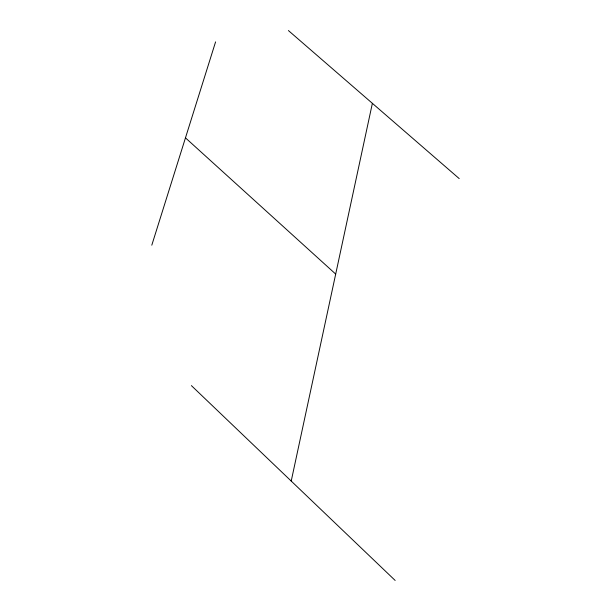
<?xml version="1.0" encoding="UTF-8"?>
<svg xmlns="http://www.w3.org/2000/svg" width="611" height="611" viewBox="0 0 611 611"><rect width="100%" height="100%" fill="white"/><g stroke="black" fill="none" stroke-linecap="round" stroke-linejoin="round"><path stroke-width="0.92" d="M291.218 481.056L372.374 103.335M151.795 245.187L215.584 41.884M288.407 30.55L459.205 178.595M185.469 137.865L335.691 274.079M191.403 385.625L395.164 580.45"/></g></svg>
